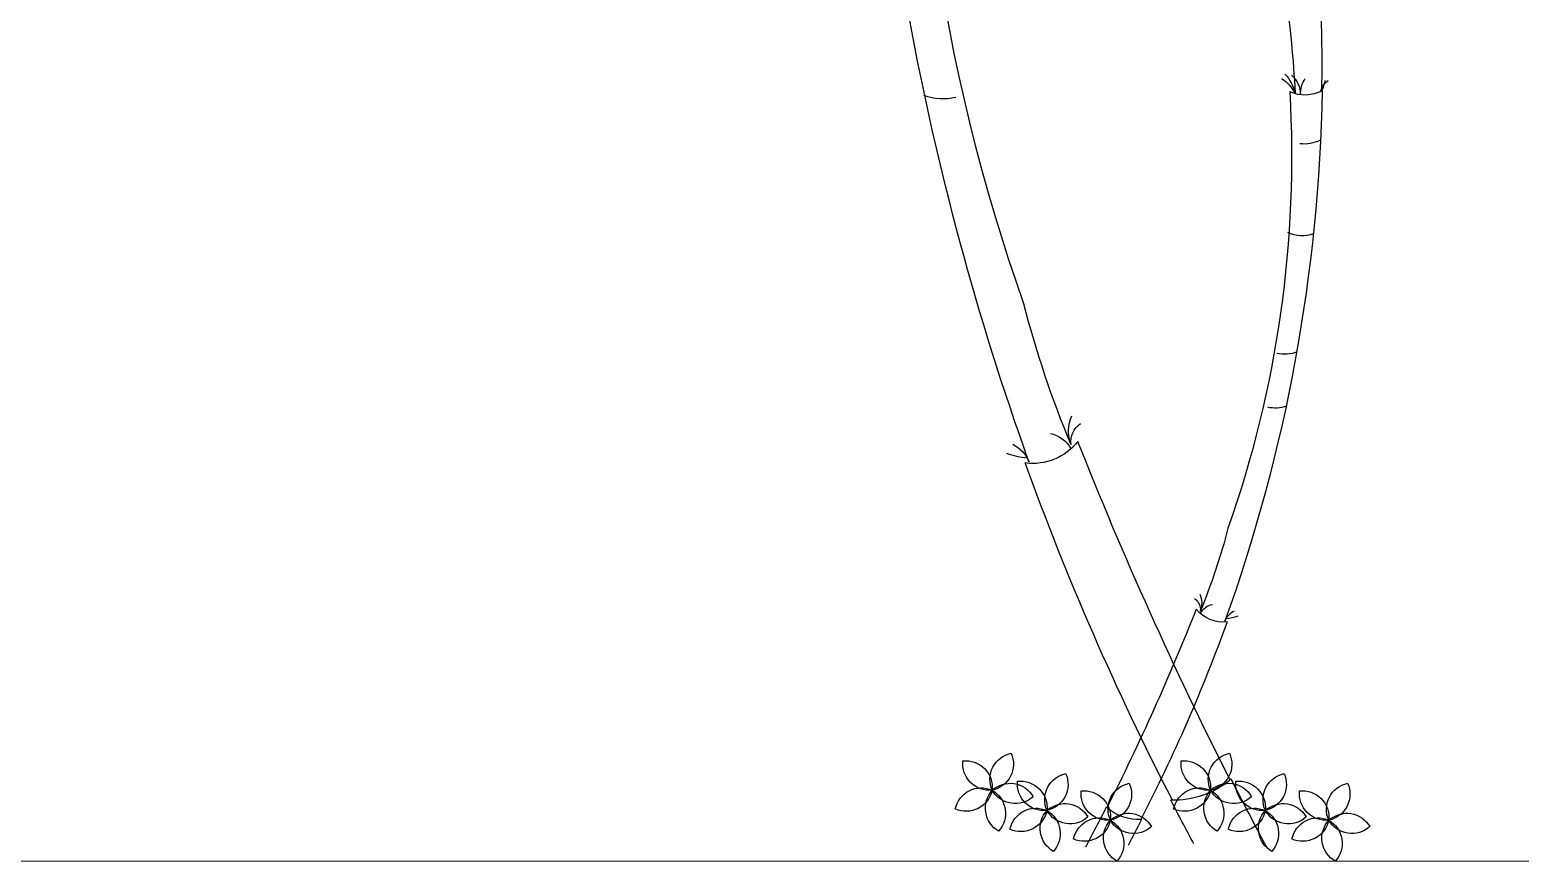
# Model space of a CAD drawing. Header units: inches. Extents: x 17 to 458, y 103 to 566.
# Drawn here: x 56 to 61.83, y 237.27 to 240.52 of the extents above; entities that cross this region are included whole.
import ezdxf

# ---------------------------------------------------------------- set-up
doc = ezdxf.new("R2010")
doc.units = ezdxf.units.IN
doc.header["$MEASUREMENT"] = 0
for name, color, linetype in [('PLANT', 100, 'Continuous'), ('TILE', 12, 'Continuous'), ('TREE', 94, 'Continuous')]:
    doc.layers.add(name, color=color, linetype=linetype)

# ---------------------------------------------------------------- blocks, each defined once
blk = doc.blocks.new('PLANT7')
at = {"linetype": 'ByBlock'}
for centre, start, end in [((1.496, -0.099), 155.6352, 258.3304), ((1.282, -0.208), 335.6352, 78.3304), ((1.649, -0.266), 83.6352, 186.3304), ((1.479, -0.096), 263.6352, 6.3304), ((1.101, -0.245), 155.6352, 258.3304), ((0.886, -0.355), 335.6352, 78.3304), ((0.641, -0.316), 155.6352, 258.3304), ((0.427, -0.425), 335.6352, 78.3304), ((0.793, -0.483), 83.6352, 186.3304), ((0.623, -0.313), 263.6352, 6.3304), ((1.253, -0.413), 83.6352, 186.3304), ((1.083, -0.243), 263.6352, 6.3304), ((1.328, -0.429), 47.6352, 150.3304), ((1.29, -0.192), 227.6352, 330.3304), ((1.553, -0.454), 119.6352, 222.3304), ((1.315, -0.417), 299.6352, 42.3304), ((1.537, -0.462), 11.6352, 114.3304), ((1.646, -0.248), 191.6352, 294.3304), ((0.932, -0.576), 47.6352, 150.3304), ((1.141, -0.609), 11.6352, 114.3304), ((0.472, -0.646), 47.6352, 150.3304), ((0.435, -0.409), 227.6352, 330.3304), ((0.697, -0.671), 119.6352, 222.3304), ((0.46, -0.634), 299.6352, 42.3304), ((0.681, -0.679), 11.6352, 114.3304), ((0.791, -0.465), 191.6352, 294.3304), ((0.895, -0.339), 227.6352, 330.3304), ((1.157, -0.601), 119.6352, 222.3304), ((0.919, -0.563), 299.6352, 42.3304), ((1.25, -0.395), 191.6352, 294.3304)]:
    blk.add_arc(centre, 0.192, start, end, dxfattribs=at)
blk = doc.blocks.new('A$C6227582D')
at = {"layer": 'TREE'}
for centre, radius, start, end in [((-7.794, 5.2848), 11.0196, 340.24827, 358.99764), ((-4.432, 4.6564), 7.4534, 340.58538, 3.29918), ((5.8969, 2.7688), 4.366, 171.80092, 176.91446), ((7.905, 3.115), 6.4717, 178.36877, 180.93105), ((1.3723, 2.9951), 0.0665, 12.17952, 57.19921), ((1.5895, 3.0821), 0.1715, 190.39053, 204.6465), ((1.4052, 2.9978), 0.1112, 358.96844, 33.31245), ((1.6189, 2.995), 0.1024, 131.53967, 179.52035), ((1.7144, 2.9553), 0.1834, 138.54329, 165.08495), ((1.6774, 2.9287), 0.1574, 124.29027, 151.66004), ((1.4993, 3.1401), 0.1455, 242.52779, 293.90201), ((7.8986, 3.1241), 6.4675, 181.00236, 199.75173), ((5.9255, 2.7553), 4.3744, 176.70082, 199.41462), ((2.9118, 3.2063), 0.2269, 257.55608, 289.55145), ((1.5009, 2.9362), 0.1332, 242.64878, 277.59254), ((1.5085, 2.5775), 0.1332, 251.14026, 295.4797), ((-1.3914, 3.2071), 4.1193, 337.45266, 345.5455), ((1.5783, 2.1146), 0.1332, 248.63284, 283.18194), ((1.6153, 1.9042), 0.1332, 250.44855, 282.44392), ((2.3252, 1.6382), 0.0885, 353.08491, 55.15459), ((2.2748, 1.6805), 0.1481, 339.05065, 24.07867), ((-12.2688, 7.4363), 15.7595, 333.14602, 338.42306), ((2.5624, 1.7774), 0.2229, 217.81354, 277.53815), ((2.5193, 1.554), 0.1206, 102.16721, 151.24558), ((2.7066, 1.5057), 0.1406, 118.03984, 156.94929), ((2.5554, 1.8836), 0.3096, 275.38389, 290.40155), ((-7.8044, 5.306), 11.0516, 332.70787, 340.16714), ((4.1409, 1.9047), 2.4177, 194.4545, 202.54734), ((1.8457, 0.9345), 0.0708, 28.75442, 77.83279), ((1.9892, 1.0087), 0.0869, 155.92133, 200.94935), ((1.9596, 0.9839), 0.0519, 124.84541, 186.91509), ((1.8245, 1.128), 0.1817, 249.59845, 264.61611), ((1.7357, 0.9062), 0.0825, 23.05071, 61.96016), ((1.8204, 1.0656), 0.1308, 262.46185, 322.18646), ((7.9047, 3.1366), 6.4862, 199.83286, 207.29213), ((10.5249, 4.3869), 9.2494, 201.57694, 206.85398), ((-12.2425, 7.4746), 15.7483, 331.88929, 332.98285), ((2.0097, 0.5801), 0.3416, 229.36424, 272.19107), ((-7.8048, 5.2693), 11.0403, 331.88929, 332.8926), ((2.1448, 0.3629), 0.2005, 267.80893, 310.63576), ((10.5095, 4.4093), 9.2428, 207.01715, 208.11071), ((7.905, 3.115), 6.4796, 207.1074, 208.11071)]:
    blk.add_arc(centre, radius, start, end, dxfattribs=at)
at = {"layer": 'PLANT', "xscale": 0.5400000000000001, "yscale": 0.5400000000000001, "zscale": 0.5400000000000001}
for p in [(1.0806, 0.4325), (1.9339, 0.4325)]:
    blk.add_blockref('PLANT7', p, dxfattribs=at)
blk = doc.blocks.new('A$C0C57033E')
at = {"layer": 'PLANT'}
blk.add_blockref('A$C6227582D', (0, 0), dxfattribs=at)
blk = doc.blocks.new('A$C43726D92')
at = {"layer": 'PLANT', "xscale": -1}
blk.add_blockref('A$C0C57033E', (5.664, 0), dxfattribs=at)

msp = doc.modelspace()

# ---------------------------------------------------------------- linework, layer by layer
at = {"color": 6, "lineweight": 0}
msp.add_line((16.75293, 237.27185), (98.53317, 237.27185), dxfattribs=at)

# ---------------------------------------------------------------- block references
at = {"layer": 'TILE', "lineweight": 0}
msp.add_blockref('A$C43726D92', (56.82141, 237.27185), dxfattribs=at)

doc.saveas('drawing.dxf')
